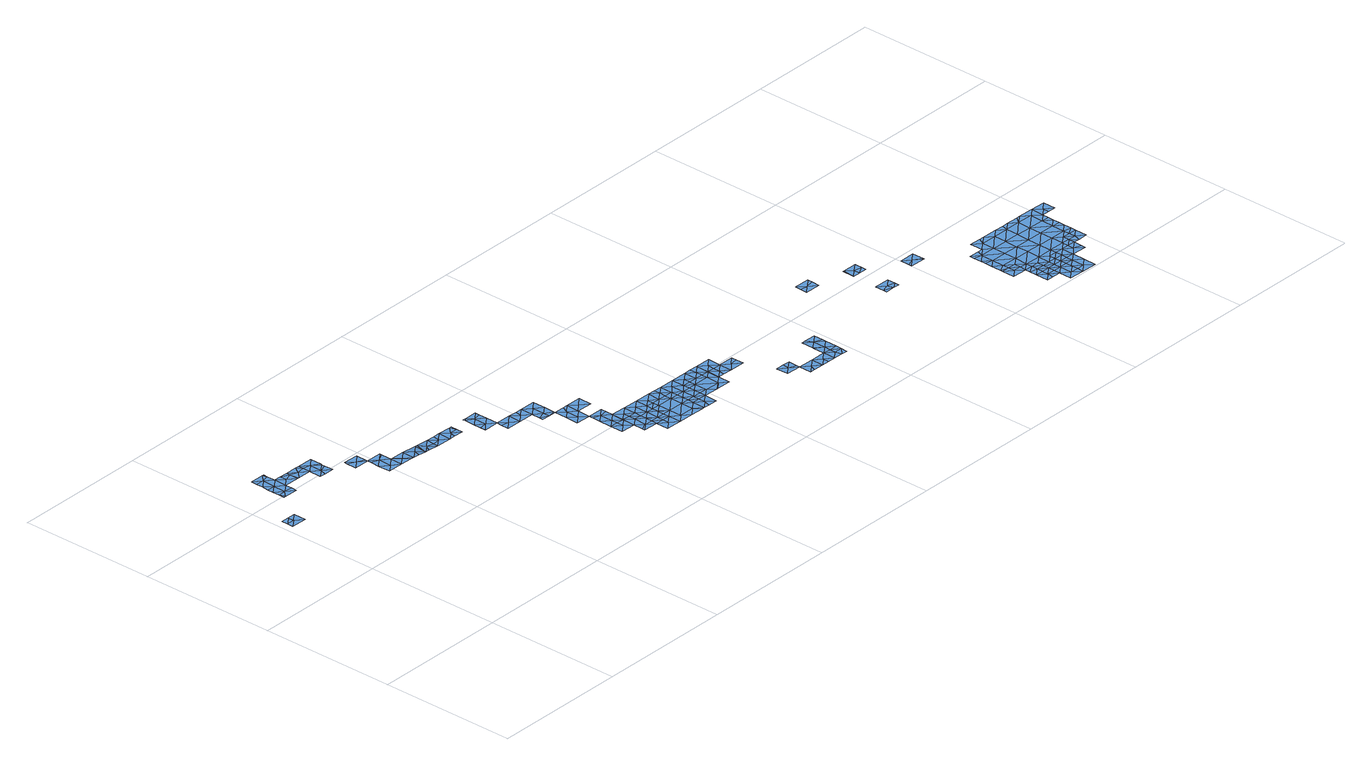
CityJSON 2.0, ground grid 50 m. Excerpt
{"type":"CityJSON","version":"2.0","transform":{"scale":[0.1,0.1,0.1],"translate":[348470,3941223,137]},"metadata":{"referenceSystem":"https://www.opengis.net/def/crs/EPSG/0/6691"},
"CityObjects":{
"waterbody1":{"type":"WaterBody","attributes":{"name":"10","class":"1140","function":"1","WaterBodyRiverFloodingRiskAttribute.description":"5","WaterBodyRiverFloodingRiskAttribute.rankOrg":"3","WaterBodyRiverFloodingRiskAttribute.adminType":"2","WaterBodyRiverFloodingRiskAttribute.scale":"L2"},"geometry":[{"type":"MultiSurface","lod":"1","boundaries":[[[0,1,2]],[[2,3,4]],[[3,5,4]],[[6,4,5]],[[0,4,6]],[[0,2,4]]]}]},
"waterbody2":{"type":"WaterBody","attributes":{"name":"10","class":"1140","function":"1","WaterBodyRiverFloodingRiskAttribute.description":"5","WaterBodyRiverFloodingRiskAttribute.rankOrg":"1","WaterBodyRiverFloodingRiskAttribute.adminType":"2","WaterBodyRiverFloodingRiskAttribute.scale":"L2"},"geometry":[{"type":"MultiSurface","lod":"1","boundaries":[[[7,8,9]],[[10,11,12]],[[10,13,14]],[[15,16,13]],[[15,17,18]],[[19,16,20]],[[10,12,13]],[[13,12,15]],[[12,21,15]],[[18,17,22]],[[21,23,17]],[[17,23,22]],[[14,13,24]],[[19,13,16]],[[19,24,13]],[[15,21,17]],[[22,25,18]],[[26,27,28]],[[7,27,29]],[[12,27,21]],[[12,29,27]],[[11,29,12]],[[27,9,28]],[[7,9,27]],[[21,27,26]]]}]},
"waterbody3":{"type":"WaterBody","attributes":{"name":"10","class":"1140","function":"1","WaterBodyRiverFloodingRiskAttribute.description":"5","WaterBodyRiverFloodingRiskAttribute.rankOrg":"2","WaterBodyRiverFloodingRiskAttribute.adminType":"2","WaterBodyRiverFloodingRiskAttribute.scale":"L2"},"geometry":[{"type":"MultiSurface","lod":"1","boundaries":[[[22,30,31]],[[30,22,23]],[[30,32,31]],[[33,31,32]],[[31,33,34]],[[34,33,35]],[[22,31,25]],[[31,34,25]]]}]},
"waterbody4":{"type":"WaterBody","attributes":{"name":"10","class":"1140","function":"1","WaterBodyRiverFloodingRiskAttribute.description":"5","WaterBodyRiverFloodingRiskAttribute.rankOrg":"1","WaterBodyRiverFloodingRiskAttribute.adminType":"2","WaterBodyRiverFloodingRiskAttribute.scale":"L2"},"geometry":[{"type":"MultiSurface","lod":"1","boundaries":[[[36,37,38]],[[32,39,36]],[[37,36,39]],[[40,35,41]],[[41,33,32]],[[42,36,43]],[[44,40,41]],[[44,41,42]],[[33,41,35]],[[36,42,41]],[[43,36,38]],[[41,32,36]]]}]},
"waterbody5":{"type":"WaterBody","attributes":{"name":"10","class":"1140","function":"1","WaterBodyRiverFloodingRiskAttribute.description":"5","WaterBodyRiverFloodingRiskAttribute.rankOrg":"1","WaterBodyRiverFloodingRiskAttribute.adminType":"2","WaterBodyRiverFloodingRiskAttribute.scale":"L2"},"geometry":[{"type":"MultiSurface","lod":"1","boundaries":[[[45,46,47]],[[47,48,49]],[[50,45,47]],[[50,47,51]],[[51,47,49]],[[48,47,46]]]}]},
"waterbody6":{"type":"WaterBody","attributes":{"name":"10","class":"1140","function":"1","WaterBodyRiverFloodingRiskAttribute.description":"5","WaterBodyRiverFloodingRiskAttribute.rankOrg":"2","WaterBodyRiverFloodingRiskAttribute.adminType":"2","WaterBodyRiverFloodingRiskAttribute.scale":"L2"},"geometry":[{"type":"MultiSurface","lod":"1","boundaries":[[[52,53,54]],[[55,56,57]],[[58,56,59]],[[53,60,54]],[[60,61,54]],[[59,62,58]],[[51,63,56]],[[51,56,64]],[[58,57,56]],[[52,65,66]],[[53,52,66]],[[67,53,66]],[[67,66,68]],[[68,66,57]],[[68,57,58]],[[52,54,69]],[[57,66,65]],[[56,63,59]],[[64,56,55]],[[61,69,54]],[[62,68,58]]]}]},
"waterbody7":{"type":"WaterBody","attributes":{"name":"10","class":"1140","function":"1","WaterBodyRiverFloodingRiskAttribute.description":"5","WaterBodyRiverFloodingRiskAttribute.rankOrg":"1","WaterBodyRiverFloodingRiskAttribute.adminType":"2","WaterBodyRiverFloodingRiskAttribute.scale":"L2"},"geometry":[{"type":"MultiSurface","lod":"1","boundaries":[[[70,71,72]],[[70,73,71]],[[74,71,73]],[[61,71,74]],[[69,61,74]],[[75,72,71]],[[75,71,61]]]}]},
"waterbody8":{"type":"WaterBody","attributes":{"name":"10","class":"1140","function":"1","WaterBodyRiverFloodingRiskAttribute.description":"5","WaterBodyRiverFloodingRiskAttribute.rankOrg":"2","WaterBodyRiverFloodingRiskAttribute.adminType":"2","WaterBodyRiverFloodingRiskAttribute.scale":"L2"},"geometry":[{"type":"MultiSurface","lod":"1","boundaries":[[[76,77,78]],[[79,80,72]],[[80,73,70]],[[76,81,77]],[[76,78,82]],[[72,80,70]],[[82,83,76]],[[76,83,79]],[[79,83,80]],[[79,81,76]],[[84,73,80]],[[78,85,82]],[[84,80,83]]]}]},
"waterbody9":{"type":"WaterBody","attributes":{"name":"10","class":"1140","function":"1","WaterBodyRiverFloodingRiskAttribute.description":"5","WaterBodyRiverFloodingRiskAttribute.rankOrg":"1","WaterBodyRiverFloodingRiskAttribute.adminType":"2","WaterBodyRiverFloodingRiskAttribute.scale":"L2"},"geometry":[{"type":"MultiSurface","lod":"1","boundaries":[[[86,87,88]],[[89,90,88]],[[88,90,86]],[[91,89,88]],[[91,88,92]],[[89,91,93]],[[94,87,86]],[[87,95,92]],[[95,87,96]],[[96,87,97]],[[97,87,94]],[[87,92,88]],[[98,95,96]]]}]},
"waterbody10":{"type":"WaterBody","attributes":{"name":"10","class":"1140","function":"1","WaterBodyRiverFloodingRiskAttribute.description":"5","WaterBodyRiverFloodingRiskAttribute.rankOrg":"1","WaterBodyRiverFloodingRiskAttribute.adminType":"2","WaterBodyRiverFloodingRiskAttribute.scale":"L2"},"geometry":[{"type":"MultiSurface","lod":"1","boundaries":[[[99,100,101]],[[102,99,101]],[[103,104,105]],[[105,104,106]],[[107,106,104]],[[108,109,99]],[[101,100,110]],[[109,108,111]],[[108,99,102]],[[102,90,108]],[[108,90,111]],[[102,101,112]],[[112,101,110]],[[113,110,114]],[[110,100,114]],[[106,107,115]],[[114,100,106]],[[105,106,100]],[[107,104,116]],[[114,106,115]],[[114,115,113]]]}]},
"waterbody11":{"type":"WaterBody","attributes":{"name":"10","class":"1140","function":"1","WaterBodyRiverFloodingRiskAttribute.description":"5","WaterBodyRiverFloodingRiskAttribute.rankOrg":"2","WaterBodyRiverFloodingRiskAttribute.adminType":"2","WaterBodyRiverFloodingRiskAttribute.scale":"L2"},"geometry":[{"type":"MultiSurface","lod":"1","boundaries":[[[117,118,119]],[[120,121,122]],[[123,124,125]],[[126,124,123]],[[125,117,123]],[[123,127,126]],[[117,127,123]],[[128,119,118]],[[117,120,118]],[[120,117,121]],[[129,118,120]],[[118,129,130]],[[130,128,118]],[[128,130,131]],[[132,129,120]],[[132,120,133]],[[133,120,134]],[[134,120,122]],[[117,119,127]]]}]},
"waterbody12":{"type":"WaterBody","attributes":{"name":"10","class":"1140","function":"1","WaterBodyRiverFloodingRiskAttribute.description":"5","WaterBodyRiverFloodingRiskAttribute.rankOrg":"1","WaterBodyRiverFloodingRiskAttribute.adminType":"2","WaterBodyRiverFloodingRiskAttribute.scale":"L2"},"geometry":[{"type":"MultiSurface","lod":"1","boundaries":[[[116,135,136]],[[137,136,135]],[[138,136,137]],[[138,139,140]],[[140,141,138]],[[138,141,136]],[[142,138,137]],[[143,137,135]],[[136,144,116]],[[145,140,139]],[[145,141,140]],[[142,137,143]],[[136,141,144]]]}]},
"waterbody13":{"type":"WaterBody","attributes":{"name":"10","class":"1140","function":"1","WaterBodyRiverFloodingRiskAttribute.description":"5","WaterBodyRiverFloodingRiskAttribute.rankOrg":"2","WaterBodyRiverFloodingRiskAttribute.adminType":"2","WaterBodyRiverFloodingRiskAttribute.scale":"L2"},"geometry":[{"type":"MultiSurface","lod":"1","boundaries":[[[146,147,148]],[[149,150,151]],[[149,152,150]],[[153,154,152]],[[148,147,155]],[[146,134,156]],[[147,151,155]],[[157,158,159]],[[160,158,157]],[[161,162,153]],[[162,163,153]],[[159,164,157]],[[156,147,146]],[[165,166,167]],[[164,167,157]],[[168,148,155]],[[169,134,146]],[[146,148,169]],[[151,150,155]],[[167,164,170]],[[170,165,167]],[[165,170,171]],[[152,154,150]],[[163,172,153]],[[161,153,152]],[[173,148,168]],[[168,167,166]],[[168,166,174]],[[168,174,173]],[[168,157,167]],[[172,154,153]],[[175,154,176]],[[154,175,150]],[[150,175,155]],[[157,177,160]],[[155,175,168]],[[168,175,157]],[[177,157,175]],[[176,177,175]]]}]},
"waterbody14":{"type":"WaterBody","attributes":{"name":"10","class":"1140","function":"1","WaterBodyRiverFloodingRiskAttribute.description":"5","WaterBodyRiverFloodingRiskAttribute.rankOrg":"1","WaterBodyRiverFloodingRiskAttribute.adminType":"2","WaterBodyRiverFloodingRiskAttribute.scale":"L2"},"geometry":[{"type":"MultiSurface","lod":"1","boundaries":[[[178,179,180]],[[165,171,181]],[[182,148,173]],[[173,174,182]],[[170,164,179]],[[179,171,170]],[[181,171,183]],[[179,178,171]],[[171,178,183]],[[184,183,178]],[[185,186,187]],[[131,181,183]],[[184,188,189]],[[119,128,189]],[[181,131,130]],[[190,191,192]],[[160,193,158]],[[194,191,190]],[[194,195,191]],[[194,196,195]],[[197,190,198]],[[190,192,198]],[[198,192,199]],[[199,192,200]],[[119,189,188]],[[183,184,131]],[[128,131,189]],[[127,119,188]],[[201,186,185]],[[199,200,158]],[[169,133,134]],[[133,169,182]],[[202,203,185]],[[169,148,182]],[[130,129,181]],[[182,132,133]],[[132,182,129]],[[129,182,181]],[[166,181,182]],[[166,165,181]],[[204,164,159]],[[204,180,164]],[[205,206,207]],[[206,205,188]],[[205,208,188]],[[208,205,209]],[[205,210,209]],[[210,205,142]],[[204,211,180]],[[211,204,200]],[[159,158,204]],[[174,166,182]],[[142,205,207]],[[127,188,208]],[[208,209,124]],[[126,208,124]],[[126,127,208]],[[189,131,184]],[[164,180,179]],[[201,185,203]],[[187,202,185]],[[212,195,202]],[[197,194,190]],[[195,212,191]],[[196,213,195]],[[213,202,195]],[[203,202,213]],[[193,198,199]],[[158,193,199]],[[200,204,158]],[[172,176,154]],[[214,198,193]],[[160,177,193]],[[172,163,215]],[[216,215,163]],[[217,215,216]],[[176,172,215]],[[215,177,176]],[[177,215,193]],[[217,214,193]],[[217,193,215]]]}]},
"waterbody15":{"type":"WaterBody","attributes":{"name":"10","class":"1140","function":"1","WaterBodyRiverFloodingRiskAttribute.description":"5","WaterBodyRiverFloodingRiskAttribute.rankOrg":"2","WaterBodyRiverFloodingRiskAttribute.adminType":"2","WaterBodyRiverFloodingRiskAttribute.scale":"L2"},"geometry":[{"type":"MultiSurface","lod":"1","boundaries":[[[218,186,201]],[[201,203,218]],[[203,213,219]],[[220,213,196]],[[221,194,197]],[[219,213,220]],[[218,222,223]],[[224,220,221]],[[225,224,226]],[[224,225,227]],[[219,224,227]],[[220,224,219]],[[228,229,230]],[[197,198,221]],[[221,220,194]],[[196,194,220]],[[223,229,186]],[[229,223,230]],[[228,231,229]],[[223,186,218]],[[218,203,219]],[[218,219,222]],[[198,214,221]],[[229,231,186]],[[232,224,221]],[[232,221,217]],[[216,163,232]],[[226,232,163]],[[224,232,226]],[[214,217,221]],[[232,217,216]]]}]},
"waterbody16":{"type":"WaterBody","attributes":{"name":"10","class":"1140","function":"1","WaterBodyRiverFloodingRiskAttribute.description":"5","WaterBodyRiverFloodingRiskAttribute.rankOrg":"2","WaterBodyRiverFloodingRiskAttribute.adminType":"2","WaterBodyRiverFloodingRiskAttribute.scale":"L2"},"geometry":[{"type":"MultiSurface","lod":"1","boundaries":[[[233,234,235]],[[233,236,234]],[[234,236,237]],[[236,233,238]],[[238,233,239]],[[240,239,233]],[[233,235,240]]]}]},
"waterbody17":{"type":"WaterBody","attributes":{"name":"10","class":"1140","function":"1","WaterBodyRiverFloodingRiskAttribute.description":"5","WaterBodyRiverFloodingRiskAttribute.rankOrg":"2","WaterBodyRiverFloodingRiskAttribute.adminType":"2","WaterBodyRiverFloodingRiskAttribute.scale":"L2"},"geometry":[{"type":"MultiSurface","lod":"1","boundaries":[[[241,242,243]],[[244,241,245]],[[246,242,247]],[[246,243,242]],[[245,237,248]],[[245,248,244]],[[237,245,243]],[[241,243,245]],[[249,247,242]],[[249,242,241]]]}]},
"waterbody18":{"type":"WaterBody","attributes":{"name":"10","class":"1140","function":"1","WaterBodyRiverFloodingRiskAttribute.description":"5","WaterBodyRiverFloodingRiskAttribute.rankOrg":"3","WaterBodyRiverFloodingRiskAttribute.adminType":"2","WaterBodyRiverFloodingRiskAttribute.scale":"L2"},"geometry":[{"type":"MultiSurface","lod":"1","boundaries":[[[250,251,252]],[[253,252,251]],[[253,251,247]],[[254,250,252]],[[255,252,253]],[[251,246,247]],[[250,246,251]]]}]},
"waterbody19":{"type":"WaterBody","attributes":{"name":"10","class":"1140","function":"1","WaterBodyRiverFloodingRiskAttribute.description":"5","WaterBodyRiverFloodingRiskAttribute.rankOrg":"2","WaterBodyRiverFloodingRiskAttribute.adminType":"2","WaterBodyRiverFloodingRiskAttribute.scale":"L2"},"geometry":[{"type":"MultiSurface","lod":"1","boundaries":[[[256,257,258]],[[259,257,260]],[[256,258,254]],[[261,246,258]],[[250,258,246]],[[261,258,262]],[[258,257,262]],[[259,262,257]],[[260,257,263]],[[263,257,264]],[[264,257,256]],[[250,254,258]]]}]},
"waterbody20":{"type":"WaterBody","attributes":{"name":"10","class":"1140","function":"1","WaterBodyRiverFloodingRiskAttribute.description":"5","WaterBodyRiverFloodingRiskAttribute.rankOrg":"1","WaterBodyRiverFloodingRiskAttribute.adminType":"2","WaterBodyRiverFloodingRiskAttribute.scale":"L2"},"geometry":[{"type":"MultiSurface","lod":"1","boundaries":[[[265,266,267]],[[267,266,268]],[[269,267,270]],[[271,267,269]],[[267,271,265]],[[267,268,270]]]}]},
"waterbody21":{"type":"WaterBody","attributes":{"name":"10","class":"1140","function":"1","WaterBodyRiverFloodingRiskAttribute.description":"5","WaterBodyRiverFloodingRiskAttribute.rankOrg":"3","WaterBodyRiverFloodingRiskAttribute.adminType":"2","WaterBodyRiverFloodingRiskAttribute.scale":"L2"},"geometry":[{"type":"MultiSurface","lod":"1","boundaries":[[[272,273,274]],[[275,276,277]],[[272,278,277]],[[278,272,279]],[[278,275,277]],[[272,277,273]],[[273,277,276]]]}]},
"waterbody22":{"type":"WaterBody","attributes":{"name":"10","class":"1140","function":"1","WaterBodyRiverFloodingRiskAttribute.description":"5","WaterBodyRiverFloodingRiskAttribute.rankOrg":"1","WaterBodyRiverFloodingRiskAttribute.adminType":"2","WaterBodyRiverFloodingRiskAttribute.scale":"L2"},"geometry":[{"type":"MultiSurface","lod":"1","boundaries":[[[280,281,282]],[[283,282,284]],[[281,284,282]],[[284,281,285]],[[286,285,281]],[[287,285,286]],[[286,281,280]]]}]},
"waterbody23":{"type":"WaterBody","attributes":{"name":"10","class":"1140","function":"1","WaterBodyRiverFloodingRiskAttribute.description":"5","WaterBodyRiverFloodingRiskAttribute.rankOrg":"2","WaterBodyRiverFloodingRiskAttribute.adminType":"2","WaterBodyRiverFloodingRiskAttribute.scale":"L2"},"geometry":[{"type":"MultiSurface","lod":"1","boundaries":[[[288,289,290]],[[291,292,290]],[[288,290,292]],[[293,290,289]],[[294,290,293]],[[294,291,290]]]}]},
"waterbody24":{"type":"WaterBody","attributes":{"name":"10","class":"1140","function":"1","WaterBodyRiverFloodingRiskAttribute.description":"5","WaterBodyRiverFloodingRiskAttribute.rankOrg":"2","WaterBodyRiverFloodingRiskAttribute.adminType":"2","WaterBodyRiverFloodingRiskAttribute.scale":"L2"},"geometry":[{"type":"MultiSurface","lod":"1","boundaries":[[[295,296,297]],[[298,297,296]],[[297,298,299]],[[300,297,299]],[[300,295,297]],[[300,301,295]]]}]},
"waterbody25":{"type":"WaterBody","attributes":{"name":"10","class":"1140","function":"1","WaterBodyRiverFloodingRiskAttribute.description":"5","WaterBodyRiverFloodingRiskAttribute.rankOrg":"3","WaterBodyRiverFloodingRiskAttribute.adminType":"2","WaterBodyRiverFloodingRiskAttribute.scale":"L2"},"geometry":[{"type":"MultiSurface","lod":"1","boundaries":[[[302,303,304]],[[304,303,305]],[[304,305,306]],[[306,307,304]],[[304,307,308]],[[308,309,304]],[[304,309,302]],[[310,307,306]]]}]},
"waterbody26":{"type":"WaterBody","attributes":{"name":"10","class":"1140","function":"1","WaterBodyRiverFloodingRiskAttribute.description":"5","WaterBodyRiverFloodingRiskAttribute.rankOrg":"2","WaterBodyRiverFloodingRiskAttribute.adminType":"2","WaterBodyRiverFloodingRiskAttribute.scale":"L2"},"geometry":[{"type":"MultiSurface","lod":"1","boundaries":[[[308,311,309]],[[308,307,311]],[[312,313,311]],[[313,312,299]],[[312,311,314]],[[314,311,307]],[[309,311,313]],[[314,307,310]],[[314,315,312]]]}]},
"waterbody27":{"type":"WaterBody","attributes":{"name":"10","class":"1140","function":"1","WaterBodyRiverFloodingRiskAttribute.description":"5","WaterBodyRiverFloodingRiskAttribute.rankOrg":"2","WaterBodyRiverFloodingRiskAttribute.adminType":"2","WaterBodyRiverFloodingRiskAttribute.scale":"L2"},"geometry":[{"type":"MultiSurface","lod":"1","boundaries":[[[316,317,318]],[[319,318,320]],[[317,321,318]],[[319,310,318]],[[318,310,306]],[[322,323,316]],[[317,316,324]],[[323,324,316]],[[321,320,318]],[[316,305,322]],[[318,306,305]],[[316,318,305]]]}]},
"waterbody28":{"type":"WaterBody","attributes":{"name":"10","class":"1140","function":"1","WaterBodyRiverFloodingRiskAttribute.description":"5","WaterBodyRiverFloodingRiskAttribute.rankOrg":"3","WaterBodyRiverFloodingRiskAttribute.adminType":"2","WaterBodyRiverFloodingRiskAttribute.scale":"L2"},"geometry":[{"type":"MultiSurface","lod":"1","boundaries":[[[325,326,327]],[[324,328,317]],[[324,323,328]],[[323,329,328]],[[325,327,330]],[[330,327,328]],[[328,327,317]],[[321,317,327]],[[329,330,328]],[[327,320,321]],[[326,320,327]]]}]},
"waterbody29":{"type":"WaterBody","attributes":{"name":"10","class":"1140","function":"1","WaterBodyRiverFloodingRiskAttribute.description":"5","WaterBodyRiverFloodingRiskAttribute.rankOrg":"2","WaterBodyRiverFloodingRiskAttribute.adminType":"2","WaterBodyRiverFloodingRiskAttribute.scale":"L2"},"geometry":[{"type":"MultiSurface","lod":"1","boundaries":[[[331,332,333]],[[333,334,331]],[[334,325,331]],[[331,335,332]],[[336,337,338]],[[326,338,320]],[[334,336,338]],[[337,336,339]],[[337,320,338]],[[334,338,325]],[[326,325,338]],[[331,325,340]],[[331,340,335]]]}]},
"waterbody30":{"type":"WaterBody","attributes":{"name":"10","class":"1140","function":"1","WaterBodyRiverFloodingRiskAttribute.description":"5","WaterBodyRiverFloodingRiskAttribute.rankOrg":"1","WaterBodyRiverFloodingRiskAttribute.adminType":"2","WaterBodyRiverFloodingRiskAttribute.scale":"L2"},"geometry":[{"type":"MultiSurface","lod":"1","boundaries":[[[341,342,343]],[[344,343,345]],[[344,345,346]],[[346,345,347]],[[348,349,350]],[[348,351,352]],[[353,354,355]],[[352,356,357]],[[356,358,359]],[[345,342,360]],[[360,342,361]],[[362,359,358]],[[363,364,365]],[[366,364,367]],[[368,366,367]],[[366,368,369]],[[370,371,372]],[[356,359,357]],[[357,359,373]],[[374,339,370]],[[375,373,334]],[[333,376,375]],[[332,376,333]],[[377,375,376]],[[357,373,375]],[[357,375,377]],[[378,346,347]],[[357,377,352]],[[379,380,381]],[[381,380,382]],[[370,359,371]],[[369,362,366]],[[354,351,355]],[[351,354,352]],[[354,356,352]],[[354,360,356]],[[347,360,354]],[[347,354,353]],[[349,348,352]],[[377,349,352]],[[375,334,333]],[[374,315,314]],[[301,300,372]],[[295,383,384]],[[385,386,368]],[[296,295,384]],[[360,358,356]],[[361,358,360]],[[361,365,358]],[[361,387,365]],[[342,387,361]],[[365,362,358]],[[364,362,365]],[[366,362,364]],[[367,388,389]],[[371,362,369]],[[371,359,362]],[[388,367,390]],[[370,373,359]],[[339,373,370]],[[336,373,339]],[[336,334,373]],[[320,337,319]],[[319,337,374]],[[337,339,374]],[[314,319,374]],[[319,314,310]],[[312,315,372]],[[315,370,372]],[[374,370,315]],[[299,312,372]],[[300,299,372]],[[341,391,342]],[[301,369,383]],[[372,369,301]],[[383,369,368]],[[386,383,368]],[[384,383,386]],[[364,392,393]],[[393,392,394]],[[394,392,395]],[[395,392,396]],[[396,392,363]],[[396,363,397]],[[397,363,387]],[[397,387,398]],[[398,387,391]],[[295,301,383]],[[372,371,369]],[[385,368,389]],[[389,368,367]],[[367,399,390]],[[399,367,393]],[[364,393,367]],[[364,363,392]],[[363,365,387]],[[391,387,342]],[[343,342,345]],[[344,346,381]],[[347,345,360]],[[378,347,353]],[[381,346,379]],[[344,381,382]]]}]},
"waterbody31":{"type":"WaterBody","attributes":{"name":"10","class":"1140","function":"1","WaterBodyRiverFloodingRiskAttribute.description":"5","WaterBodyRiverFloodingRiskAttribute.rankOrg":"2","WaterBodyRiverFloodingRiskAttribute.adminType":"2","WaterBodyRiverFloodingRiskAttribute.scale":"L2"},"geometry":[{"type":"MultiSurface","lod":"1","boundaries":[[[376,400,377]],[[376,401,400]],[[400,401,402]],[[349,377,400]],[[350,349,400]],[[402,350,400]],[[332,401,376]]]}]}
},
"vertices":[
[36,881,29],[7,881,29],[7,858,29],[7,836,29],[36,858,29],[64,835,29],[64,880,29],
[123,995,29],[122,972,29],[129,972,29],[124,1064,29],[123,1041,29],[152,1041,29],[153,1087,29],[124,1088,29],[181,1064,29],[181,1094,29],[209,1040,29],[208,1063,29],[177,1110,29],[182,1110,29],[180,1017,29],[237,1050,29],[236,1016,29],[125,1111,29],[237,1063,29],[180,991,29],[151,995,29],[179,971,29],[123,1018,29],
[242,1016,29],[265,1039,29],[293,1015,29],[294,1043,29],[280,1062,29],[294,1062,29],
[321,992,29],[314,969,29],[349,969,29],[292,970,29],[350,1061,29],[322,1038,29],[349,1014,29],[349,1003,29],[350,1019,29],
[462,967,29],[406,968,29],[433,944,29],[406,957,29],[405,921,29],[461,931,29],[461,920,29],
[574,872,29],[573,826,29],[602,848,29],[518,911,29],[489,896,29],[517,873,29],[488,850,29],[460,873,29],[598,826,27],[630,825,24],[460,828,29],[461,906,29],[518,919,29],[528,872,29],[545,849,29],[559,826,29],[517,827,29],[631,871,25],
[686,841,21],[658,847,21],[686,824,21],[687,870,21],[640,870,25],[645,825,23],
[772,845,21],[799,822,21],[800,844,21],[743,823,21],[715,846,21],[766,823,21],[793,868,21],[744,869,21],[717,869,21],[800,868,21],
[912,820,21],[885,844,21],[884,797,21],[858,775,21],[912,774,21],[856,793,21],[856,821,21],[856,775,21],[913,850,21],[857,860,21],[870,867,21],[913,866,21],[857,867,21],
[968,726,21],[1024,725,21],[996,749,21],[969,773,21],[1023,680,21],[1051,679,21],[1024,695,21],[1052,702,21],[1081,686,21],[940,750,21],[911,727,21],[1025,772,21],[911,754,21],[1002,772,21],[1082,771,21],[1053,748,21],[1081,724,21],[1080,679,21],
[1190,445,19],[1218,468,18],[1191,492,19],[1217,422,18],[1189,408,18],[1189,400,18],[1162,469,20],[1133,493,20],[1133,446,20],[1162,492,20],[1190,492,19],[1219,491,18],[1246,445,18],[1246,467,18],[1247,491,18],[1246,444,18],[1245,421,18],[1245,399,18],
[1080,632,21],[1108,655,21],[1107,608,20],[1136,631,21],[1193,630,21],[1165,654,21],[1137,678,21],[1135,585,20],[1079,586,20],[1117,678,21],[1194,677,21],
[1273,375,18],[1301,351,18],[1302,398,18],[1404,349,18],[1386,373,18],[1358,350,18],[1415,349,18],[1443,372,18],[1415,396,18],[1330,374,18],[1244,352,18],[1388,465,18],[1417,488,18],[1388,488,18],[1417,464,18],[1437,349,18],[1471,348,18],[1472,395,18],[1360,489,18],[1303,466,18],[1303,444,18],[1331,466,18],[1331,420,18],[1274,398,18],[1332,489,18],[1304,490,18],[1444,395,18],[1303,420,18],[1303,443,18],[1387,419,18],[1416,418,18],[1416,441,18],
[1305,536,18],[1332,512,18],[1361,535,18],[1275,467,18],[1274,421,18],[1276,513,18],[1247,537,18],[1615,508,18],[1643,484,18],[1644,530,18],[1191,538,19],[1219,514,18],[1502,510,18],[1531,532,18],[1474,533,18],[1445,464,18],[1530,486,18],[1559,509,18],[1558,485,18],[1502,486,18],[1473,487,18],[1445,511,18],[1418,534,18],[1615,484,18],[1587,531,18],[1587,485,18],[1389,512,18],[1163,561,20],[1192,566,20],[1192,584,20],[1162,515,20],[1134,539,20],[1135,569,20],[1388,535,18],[1558,532,18],[1586,485,18],[1473,463,18],[1444,418,18],[1472,417,18],[1472,440,18],
[1615,461,18],[1586,438,18],[1558,462,18],[1501,463,18],[1610,438,18],[1643,437,18],[1557,416,18],[1529,394,18],[1528,394,18],[1585,393,18],[1699,465,18],[1671,460,18],[1699,436,18],[1700,483,18],[1501,417,18],
[1782,320,9],[1810,311,9],[1811,342,9],[1809,296,9],[1810,296,9],[1754,297,9],[1754,343,9],[1785,343,9],
[1866,249,9],[1894,272,9],[1867,295,9],[1829,250,9],[1838,273,9],[1923,294,9],[1922,248,9],[1809,250,9],[1894,249,9],
[1951,293,9],[1951,271,9],[1980,271,9],[1956,248,9],[1980,293,9],[1979,247,9],
[1981,339,9],[1953,363,9],[1952,317,9],[1925,387,9],[1941,387,9],[1924,338,9],[1924,340,9],[1982,386,9],[1981,352,9],
[2154,567,19],[2211,566,19],[2183,590,19],[2212,595,19],[2155,614,19],[2212,613,19],[2155,593,19],
[2356,380,19],[2322,392,19],[2321,380,19],[2378,425,19],[2322,426,19],[2350,403,19],[2378,396,19],[2377,379,19],
[2381,563,19],[2352,541,19],[2380,536,19],[2380,518,19],[2351,518,19],[2324,519,19],[2330,564,19],[2324,564,19],
[2549,426,19],[2549,469,19],[2520,446,19],[2491,423,19],[2549,422,19],[2492,469,19],[2492,436,19],
[2686,189,16],[2658,189,16],[2686,166,16],[2657,143,16],[2713,142,16],[2714,165,16],[2714,188,16],
[2712,50,16],[2736,49,16],[2741,72,16],[2769,49,16],[2769,72,16],[2769,95,16],[2741,96,16],[2712,96,16],[2770,95,16],
[2741,119,16],[2742,141,16],[2713,124,16],[2770,118,16],[2770,141,16],
[2796,25,16],[2825,48,16],[2797,72,16],[2798,95,16],[2826,94,16],[2825,71,16],[2768,2,16],[2824,1,16],[2825,24,16],
[2883,93,16],[2854,94,16],[2854,71,16],[2853,24,16],[2881,0,16],[2882,47,16],
[2911,116,16],[2940,138,16],[2912,138,16],[2884,139,16],[2939,107,16],[2855,139,16],[2826,117,16],[2855,117,16],[2826,140,16],[2939,92,16],
[2934,370,16],[2915,347,16],[2944,370,16],[3001,369,16],[2972,346,16],[3000,322,16],[2971,299,16],[2998,201,16],[2969,184,16],[2998,184,16],[2998,230,16],[2969,207,16],[2999,276,16],[2970,253,16],[2999,253,16],[2914,254,16],[2913,208,16],[2857,255,16],[2856,209,16],[2914,300,16],[2858,301,16],[2800,256,16],[2802,349,16],[2745,303,16],[2801,302,16],[2744,257,16],[2688,304,16],[2687,258,16],[2743,211,16],[2799,164,16],[2800,210,16],[2742,165,16],[2855,163,16],[2798,118,16],[2912,162,16],[2940,161,16],[2941,184,16],[3000,299,16],[3028,322,16],[3056,321,16],[3028,345,16],[3057,368,16],[2686,212,16],[2658,199,16],[2659,261,16],[2659,236,16],[2859,348,16],[2660,310,16],[2659,281,16],[2660,328,16],[2887,371,16],[2745,350,16],[2716,327,16],[2717,374,16],[2758,373,16],[2774,373,16],[2830,372,16],[2865,371,16],[2697,327,16],
[2969,161,16],[2963,138,16],[2997,137,16]
]}
